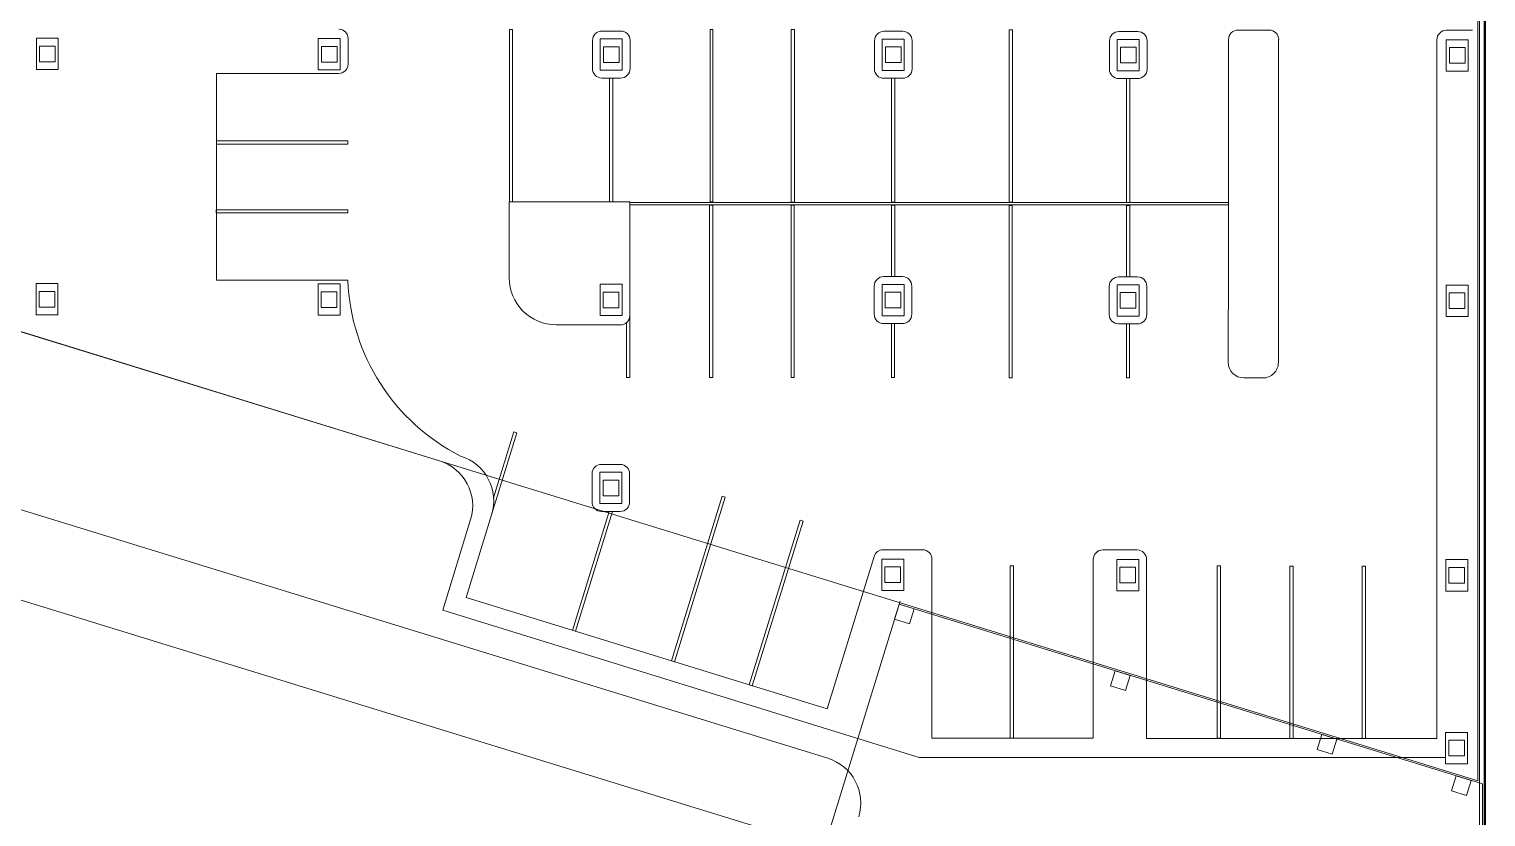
# Model space of a CAD drawing. Header units: metres. Extents: x -22 to 564, y 0 to 143.
# Drawn here: x 560.94 to 563.799, y 51.554 to 53.1 of the extents above; entities that cross this region are included whole.
import ezdxf

# ---------------------------------------------------------------- set-up
doc = ezdxf.new("R2010")
doc.units = ezdxf.units.M
doc.layers.add('XREF PIE 1.100$0$G-ANNO-TTLB', color=7, linetype='Continuous', lineweight=9)
doc.layers.add('XREF PIE 1.100$0$G-IMPT', color=7, linetype='Continuous', lineweight=9)

# ---------------------------------------------------------------- blocks, each defined once
blk = doc.blocks.new('XREF PIE 1.100$0$ZUM-TB-XX-PP_PIE DE PLANO - CDL_CONJUNTO_dwg-1452923-PLANTA BAJA GENERAL')
at = {"layer": 'XREF PIE 1.100$0$G-IMPT'}
for p, q in [((0.0976920926336669, 0.0547100396970862), (0.0976920926336669, 0.0542096374801853)), ((0.1030407635323918, 0.05485847297603759), (0.1026719001011242, 0.05485847297603759)), ((0.1032247115866977, 0.05436647369452255), (0.1032247115866977, 0.054673859887332)), ((0.1085737150029624, 0.05485303178549426), (0.1082048515716948, 0.05485303178549426)), ((0.1087576630572682, 0.0543610325039792), (0.1087576630572682, 0.05466841869678867)), ((0.1131845078950553, 0.05484849746004151), (0.1128156444637877, 0.05484849746004151)), ((0.1133684559493612, 0.05435649817852646), (0.1133684559493612, 0.05466388437133594)), ((0.1159446053458513, 0.04835992819986978), (0.1159446053458513, 0.05469208376747052)), ((0.1192400461222911, 0.05487328099849131), (0.11975070419802, 0.05487328099849131)), ((0.10322446975598, 0.05412056474027679), (0.10322446975598, 0.05439721231380529)), ((0.1087574212265506, 0.05411512354973343), (0.1087574212265506, 0.05439177112326195)), ((0.1133682141186435, 0.05411058922428069), (0.1133682141186435, 0.05438723679780923)), ((0.1026709932360068, 0.05393667714364354), (0.1030398566672745, 0.05393667714364354)), ((0.1082039447065774, 0.0539312359531002), (0.108572808137845, 0.0539312359531002)), ((0.1128147375986703, 0.05392670162764746), (0.1131836010299379, 0.05392670162764746)), ((0.1085689824206092, 0.05004063856342358), (0.1082001189893416, 0.05004063856342358)), ((0.1131797753127513, 0.05003610423797079), (0.1128109118814837, 0.05003610423797079)), ((0.108752930474915, 0.04954863928190852), (0.108752930474915, 0.04985602547471799)), ((0.1133637233670571, 0.04954410495645573), (0.1133637233670571, 0.04985149114926521)), ((0.1087526886441974, 0.04930273032766277), (0.1087526886441974, 0.04957937790119128)), ((0.1133634815363395, 0.04929819600220996), (0.1133634815363395, 0.0495748435757385)), ((0.1030350938564509, 0.04909318255540555), (0.1017748104656216, 0.04909318255540555)), ((0.1081992121242242, 0.04911884273102953), (0.1085680755554918, 0.04911884273102953)), ((0.1128100050163663, 0.04911430840557674), (0.1131788684476339, 0.04911430840557674)), ((0.1152680534333124, 0.04805320704146005), (0.1156369168646783, 0.04805320704146005)), ((0.1030324027552545, 0.04635669868299427), (0.1026635393239869, 0.04635669868299427)), ((0.1032163508095603, 0.04586469940147923), (0.1032163508095603, 0.04617208559428868)), ((0.1032161089788427, 0.04561879044723346), (0.1032161089788427, 0.04589543802076198)), ((0.1020959438632625, 0.04310085670775544), (0.1028149098273537, 0.04543475309866732)), ((0.1028792185216529, 0.045434689856497), (0.1021546965596325, 0.04308275766950775)), ((0.1026626324588695, 0.04543490285060022), (0.1030314958901371, 0.04543490285060022)), ((0.1081897271474603, 0.04468387217104613), (0.1089633161823728, 0.04468387217104613)), ((0.1124982573999323, 0.04467963509536605), (0.1131745070240093, 0.04467963509536605))]:
    blk.add_line(p, q, dxfattribs=at)
at = {"layer": 'XREF PIE 1.100$0$G-IMPT', "flags": 128}
for points in [[(1.123025334831551e-05, 0.07013983371538624), (1.123025334831551e-05, 0.07487828956045811), (0.0005003045089335135, 0.0110852656233211), (1.589012453517835e-05, 0.07487828956080356), (0.08986497717567743, 0.07487828956080356), (0.1143888126715636, 0.07487828956080356), (0.1200158901245345, 0.07487828956080356), (0.1143888126715664, 0.07487828956080356), (0.08986497717570026, 0.07492244199292449), (1.589012453517835e-05, 0.07492244199292449), (0.0005003042733007224, 0.01108529665638929), (0.007789688871673445, 0.01108529665638929), (0.08899366349407059, 0.01129846141424695), (0.1199814860477227, 0.01138918129519254), (0.1199814860477227, 0.07487828956010142), (0.1199814860477227, 0.01138918129519254), (0.08899366349407059, 0.01129846141424696), (0.08248167360918901, 0.01128083347313906), (0.08282589246007119, 0.01239823142711188), (0.0821208599746766, 0.0126154194675053), (0.08215705798140883, 0.01273292488173767), (0.08172217873752048, 0.01132122655057348)], [(0, 0), (0.12, 0), (0.12, 0.0748782895601067), (1.589012453451222e-05, 0.0748782895601067), (1.589012453451222e-05, 0)], [(0.1198929356060082, 0.07487835618785564), (0.1198929356060082, 0.01151177659168784), (0.08899333065765239, 0.01142141550033288), (0.08264834571954267, 0.01140423964121812), (0.08297959588103496, 0.01247953883461228), (0.08215705798140116, 0.01273292488171439)], [(0.1008535587522837, 0.05001748738121527), (0.1008535587522837, 0.05151010972179706), (0.1009165038588773, 0.05151010972179706), (0.1009165038588773, 0.0548912973850286), (0.100858351792315, 0.0548912973850286), (0.100858351792315, 0.05151010972179706), (0.103221900305257, 0.05151010972179706), (0.103221900305257, 0.05144630486621382), (0.1149639924125289, 0.05144630486621382), (0.1149639924125289, 0.05149623468621133), (0.1032219003052566, 0.05149623468621133), (0.1032219003052566, 0.04927743289807492)], [(0.1048510471268349, 0.05150617997307132), (0.1048510471268349, 0.05488742809397555), (0.1047928950602727, 0.05488742809397555), (0.1047928950602727, 0.05150624043074403), (0.1048510471268349, 0.05150624043074403)], [(0.1063879780908868, 0.05150466853125372), (0.1063879780908868, 0.05488591665215795), (0.1064527805014465, 0.05488591665215795), (0.1064527805014465, 0.05150460807358102), (0.1063879780908868, 0.05150460807358102)], [(0.1106606461708916, 0.05150046672261615), (0.1106606461708916, 0.0548817148435204), (0.1107254485814513, 0.0548817148435204), (0.1107254485814513, 0.05150040626494345), (0.1106606461708916, 0.05150040626494345)], [(0.0915745028198185, 0.05410128284997306), (0.09200484348975889, 0.05410128284997306), (0.09200484348975889, 0.05471563203188302), (0.09157510739659472, 0.05471563203188302), (0.09157510739659472, 0.05410128284997306)], [(0.09710745429031298, 0.05409584165942979), (0.09753779496025346, 0.05409584165942979), (0.09753779496025346, 0.05471019084133975), (0.09710805886708923, 0.05471019084133975), (0.09710805886708923, 0.05409584165942979)], [(0.1024872870124187, 0.05467458537940437), (0.1024872870124187, 0.05439793780587764), (0.1024867428933375, 0.05412129023234912)], [(0.1026404057608836, 0.05409040046888643), (0.103070746430824, 0.05409040046888643), (0.103070746430824, 0.05470474965079641), (0.1026410103376598, 0.05470474965079641), (0.1026410103376598, 0.05409040046888643)], [(0.1080202384829892, 0.05466914418886102), (0.1080202384829892, 0.05439249661533429), (0.1080196943639081, 0.05411584904180577)], [(0.1081733572314541, 0.05408495927834309), (0.1086036979013946, 0.05408495927834309), (0.1086036979013946, 0.05469930846025307), (0.1081739618082303, 0.05469930846025307), (0.1081739618082303, 0.05408495927834309)], [(0.1126310313750822, 0.05466460986340828), (0.1126310313750822, 0.05438796228988156), (0.112630487256001, 0.05411131471635305)], [(0.1127841501235962, 0.0540804249528903), (0.1132144907935367, 0.0540804249528903), (0.1132144907935367, 0.05469477413480027), (0.1127847547003724, 0.05469477413480027), (0.1127847547003724, 0.0540804249528903)], [(0.1190554330335855, 0.05468903065582194), (0.1190554330335855, 0.04097960645997076), (0.1133553064059898, 0.04097960645997076), (0.1133553064059898, 0.04449435697226081)], [(0.1149671966691507, 0.05469305109023378), (0.1149671966691507, 0.05042038300960234), (0.1149609695288664, 0.04836089552263302)], [(0.1157665821434662, 0.0548766968561761), (0.1154591959506613, 0.0548766968561761), (0.1151518097578563, 0.05487730143290314)], [(0.1192392601725236, 0.05407407689725646), (0.119669600842464, 0.05407407689725646), (0.119669600842464, 0.05468842607916644), (0.1192398647492999, 0.05468842607916644), (0.1192398647492999, 0.05407407689725646)], [(0.09163613120259032, 0.05425491548870507), (0.09194351739539981, 0.05425491548870507), (0.09194351739539981, 0.05456199939315102), (0.09163643349095382, 0.05456199939315102), (0.09163643349095382, 0.05425491548870507)], [(0.09716908267308481, 0.05424947429816179), (0.09747646886589433, 0.05424947429816179), (0.09747646886589433, 0.05455655820260774), (0.09716938496144834, 0.05455655820260774), (0.09716938496144834, 0.05424947429816179)], [(0.1027020341436554, 0.05424403310761845), (0.1030094203364648, 0.05424403310761845), (0.1030094203364648, 0.05455111701206439), (0.1027023364320189, 0.05455111701206439), (0.1027023364320189, 0.05424403310761845)], [(0.1082349856142259, 0.05423859191707511), (0.1085423718070354, 0.05423859191707511), (0.1085423718070354, 0.05454567582152106), (0.1082352879025895, 0.05454567582152106), (0.1082352879025895, 0.05423859191707511)], [(0.112845778506368, 0.0542340575916223), (0.1131531646991775, 0.0542340575916223), (0.1131531646991775, 0.05454114149606826), (0.1128460807947316, 0.05454114149606826), (0.1128460807947316, 0.0542340575916223)], [(0.1193008885552954, 0.05422770953598847), (0.1196082747481048, 0.05422770953598847), (0.1196082747481048, 0.05453479344043442), (0.1193011908436589, 0.05453479344043442), (0.1193011908436589, 0.05422770953598847)], [(0.09750698744126615, 0.05402538713765014), (0.09510937513721715, 0.05402538713765014), (0.09510937513721715, 0.049970247241806), (0.09768742895041649, 0.049970247241806)], [(0.1028222982542641, 0.05150817507640238), (0.1028222982542641, 0.05393652599946184), (0.1028861635709212, 0.05393652599946184), (0.1028861635709212, 0.05150811461872968), (0.1028222982542641, 0.05150811461872968)], [(0.1083552497248347, 0.05150273388585905), (0.1083552497248347, 0.05393108480891849), (0.1084191150414917, 0.05393108480891849), (0.1084191150414917, 0.05150267342818633), (0.1083552497248347, 0.05150267342818633)], [(0.1129660426169277, 0.051498199560524), (0.1129660426169277, 0.05392655048346576), (0.1130299079335846, 0.05392655048346576), (0.1130299079335846, 0.0514981391028513), (0.1129660426169277, 0.0514981391028513)], [(0.09510807529725401, 0.05270598435780856), (0.09769011931685183, 0.05270598435780856), (0.09769011931685183, 0.05264196789699846), (0.09510801483958134, 0.05264196789699846), (0.09510801483958134, 0.05270598435780856)], [(0.09510674522845457, 0.05135348510944865), (0.09768878924805231, 0.05135348510944865), (0.09768878924805231, 0.05128946864863856), (0.0951066847707819, 0.05128946864863856), (0.0951066847707819, 0.05135348510944865)], [(0.1048509866691656, 0.05144470273788748), (0.1048509866691656, 0.04806345461698326), (0.1047861842586058, 0.04806345461698326), (0.1047861842586058, 0.05144476319556018), (0.1048509866691656, 0.05144476319556018)], [(0.1063879176332174, 0.05144319129606988), (0.1063879176332174, 0.04806194317516566), (0.1064460696997797, 0.04806194317516566), (0.1064460696997797, 0.05144313083839717), (0.1063879176332174, 0.05144313083839717)], [(0.1083538120857216, 0.05004085016527796), (0.1083538120857216, 0.05144125665067511), (0.1084166665058142, 0.05144125665067511), (0.1084166665058142, 0.05004078970760526)], [(0.1106605857132226, 0.051438989487817), (0.1106605857132226, 0.04805774136691277), (0.1107187377797849, 0.04805774136691277), (0.1107187377797849, 0.05143892903014431), (0.1106605857132226, 0.05143892903014431)], [(0.1129646049778144, 0.05003631583982524), (0.1129646049778144, 0.05143672232522237), (0.1130274593979072, 0.05143672232522237), (0.1130274593979072, 0.05003625538215253)], [(0.09156977023748765, 0.04928888962791131), (0.09200011090742806, 0.04928888962791131), (0.09200011090742806, 0.04990323880982128), (0.09157037481426386, 0.04990323880982128), (0.09157037481426386, 0.04928888962791131)], [(0.0916313986202595, 0.04944252226664331), (0.09193878481306896, 0.04944252226664331), (0.09193878481306896, 0.04974960617108926), (0.09163170090862297, 0.04974960617108926), (0.09163170090862297, 0.04944252226664331)], [(0.09710332628468682, 0.04989822082297806), (0.09753366695462726, 0.04989822082297806), (0.09753366695462726, 0.04928302523365012), (0.09710272170800899, 0.04928302523365012), (0.09710272170800899, 0.04989822082297806)], [(0.09716465237909518, 0.0497444672689006), (0.09747203857190462, 0.0497444672689006), (0.09747203857190462, 0.04943677878772761), (0.0971643500907316, 0.04943677878772761), (0.0971643500907316, 0.0497444672689006)], [(0.1026362777552574, 0.04989277963243471), (0.1030666184251978, 0.04989277963243471), (0.1030666184251978, 0.04927758404310677), (0.1026356731785796, 0.04927758404310677), (0.1026356731785796, 0.04989277963243471)], [(0.1026976038496657, 0.04973902607835724), (0.1030049900424752, 0.04973902607835724), (0.1030049900424752, 0.04943133759718425), (0.1026973015613022, 0.04943133759718425), (0.1026973015613022, 0.04973902607835724)], [(0.108015505900636, 0.04985675096679035), (0.108015505900636, 0.04958010339326362), (0.1080149617815548, 0.04930345581973511)], [(0.1081692292258279, 0.04988733844189136), (0.1085995698957684, 0.04988733844189136), (0.1085995698957684, 0.04927214285256344), (0.1081686246491501, 0.04927214285256344), (0.1081686246491501, 0.04988733844189136)], [(0.1082305553202363, 0.0497335848878139), (0.1085379415130457, 0.0497335848878139), (0.1085379415130457, 0.04942589640664091), (0.1082302530318727, 0.04942589640664091), (0.1082302530318727, 0.0497335848878139)], [(0.1126262987927781, 0.04985221664133755), (0.1126262987927781, 0.04957556906781084), (0.112625754673697, 0.04929892149428233)], [(0.11278002211797, 0.04988280411643857), (0.1132103627879105, 0.04988280411643857), (0.1132103627879105, 0.04926760852711064), (0.1127794175412922, 0.04926760852711064), (0.1127794175412922, 0.04988280411643857)], [(0.1192351321668974, 0.04987645606080476), (0.1196654728368379, 0.04987645606080476), (0.1196654728368379, 0.04926126047147682), (0.1192345275902196, 0.04926126047147682), (0.1192345275902196, 0.04987645606080476)], [(0.1128413482123784, 0.04972905056236111), (0.1131487344051879, 0.04972905056236111), (0.1131487344051879, 0.04942136208118812), (0.1128410459240149, 0.04942136208118812), (0.1128410459240149, 0.04972905056236111)], [(0.1192964582613058, 0.04972270250672727), (0.1196038444541152, 0.04972270250672727), (0.1196038444541152, 0.04941501402555428), (0.1192961559729423, 0.04941501402555428), (0.1192961559729423, 0.04972270250672727)], [(0.1071016446954054, 0.04059169847495524), (0.08883075825218122, 0.04622015389867566), (0.08874906034385684, 0.04624532142607747), (0.09001253530584387, 0.04934745941955054), (0.09948681505307458, 0.04642887027478183)], [(0.1032188530099543, 0.04925988606871172), (0.1032196896885223, 0.04925988606871172), (0.1032196896885223, 0.04806505674530961), (0.1031570374370278, 0.04806505674530961), (0.1031570374370278, 0.04914002607125426)], [(0.1084143824591854, 0.04911863112917507), (0.1084143824591854, 0.0480599480719664), (0.1083518640952301, 0.0480599480719664), (0.1083518640952301, 0.04911869158684777)], [(0.1130251753512782, 0.04911409680372233), (0.1130251753512782, 0.04805541374651366), (0.1129626569873229, 0.04805541374651366), (0.1129626569873229, 0.04911415726139503)], [(0.100547669120487, 0.04570066759470749), (0.100945822755069, 0.04699314787501564), (0.1010045754624139, 0.04697504887239457), (0.1005089521054458, 0.04536622112125828), (0.1000091469872676, 0.04374370408000097), (0.1070916430074452, 0.04156190861735445), (0.108013287652394, 0.04455373746320394)], [(0.1024789262352813, 0.04617281108636104), (0.1024789262352813, 0.04589616351283434), (0.1024783821162001, 0.0456195159393058)], [(0.1026320449837954, 0.04558862617584306), (0.1030623856537358, 0.04558862617584306), (0.1030623856537358, 0.04620297535775304), (0.1026326495605716, 0.04620297535775304), (0.1026326495605716, 0.04558862617584306)], [(0.1026936733665672, 0.04574225881457507), (0.1030010595593767, 0.04574225881457507), (0.1030010595593767, 0.04604934271902103), (0.1026939756549308, 0.04604934271902103), (0.1026939756549308, 0.04574225881457507)], [(0.1192260199422948, 0.0406105616561144), (0.1088939765669905, 0.0406105616561144), (0.09954805693794579, 0.04349977585977032), (0.100095340571658, 0.04527648853535225)], [(0.1081633261311825, 0.04388469325988721), (0.1085936668011229, 0.04388469325988721), (0.1085936668011229, 0.04449904244179719), (0.1081639307079587, 0.04449904244179719), (0.1081639307079587, 0.04388469325988721)], [(0.1082249545139543, 0.04403832589861922), (0.1085323407067638, 0.04403832589861922), (0.1085323407067638, 0.04434540980306519), (0.1082252568023179, 0.04434540980306519), (0.1082252568023179, 0.04403832589861922)], [(0.1123136443112267, 0.04449538475269668), (0.1123136443112267, 0.04098622657514031), (0.1091441155643712, 0.04098622657514031), (0.1091441155643712, 0.04449849832284117)], [(0.110681046528338, 0.04098782870345832), (0.110681046528338, 0.04436907682436253), (0.1107458489388977, 0.04436907682436253), (0.1107458489388977, 0.0409877682457856), (0.110681046528338, 0.0409877682457856)], [(0.1127747236000517, 0.04449493132005339), (0.1132050642699921, 0.04449493132005339), (0.1132050642699921, 0.04387973573072545), (0.1127741190233738, 0.04387973573072545), (0.1127741190233738, 0.04449493132005339)], [(0.11283604969446, 0.0443411777659759), (0.1131434358872695, 0.0443411777659759), (0.1131434358872695, 0.04403348928480291), (0.1128357474060964, 0.04403348928480291), (0.1128357474060964, 0.0443411777659759)], [(0.1147462289284039, 0.04098383093985061), (0.1147462289284039, 0.04436507906075483), (0.1148110313389636, 0.04436507906075483), (0.1148110313389636, 0.0409837704821779), (0.1147462289284039, 0.0409837704821779)], [(0.1161678900701477, 0.04098243285616933), (0.1161678900701477, 0.04436368097707356), (0.1162326924807075, 0.04436368097707356), (0.1162326924807075, 0.04098237239849663), (0.1161678900701477, 0.04098237239849663)], [(0.1175895512118915, 0.04098103477248805), (0.1175895512118915, 0.04436228289339229), (0.1176543536224512, 0.04436228289339229), (0.1176543536224512, 0.04098097431481535), (0.1175895512118915, 0.04098097431481535)], [(0.1192298336490237, 0.04448858326441951), (0.1196601743189642, 0.04448858326441951), (0.1196601743189642, 0.04387338767509157), (0.119229229072346, 0.04387338767509157), (0.119229229072346, 0.04448858326441951)], [(0.1192911597434321, 0.04433482971034203), (0.1195985459362415, 0.04433482971034203), (0.1195985459362415, 0.04402714122916904), (0.1192908574550686, 0.04402714122916904), (0.1192908574550686, 0.04433482971034203)], [(0.1085230943207709, 0.04367343225027624), (0.1035686657919195, 0.02759044162256359)], [(0.108504995316562, 0.04361467953857611), (0.1087987588543053, 0.04352418452877092), (0.1087082638445046, 0.04323042099102315), (0.1084145003067524, 0.04332091600082834), (0.1085049953167946, 0.0436146795385043), (0.1199510315917661, 0.0400886830426606), (0.1199510315917661, 0.03492852520729683), (0.1187443481617474, 0.03529868553053534)], [(0.1192265021637829, 0.04110091547946806), (0.1196568428337233, 0.04110091547946806), (0.1196568428337233, 0.04048571989014012), (0.119225897587105, 0.04048571989014012), (0.119225897587105, 0.04110091547946806)], [(0.1192878282581912, 0.04094716192539059), (0.1195952144510006, 0.04094716192539059), (0.1195952144510006, 0.0406394734442176), (0.1192875259698277, 0.0406394734442176), (0.1192875259698277, 0.04094716192539059)]]:
    blk.add_lwpolyline(points, dxfattribs=at)
for points in [[(0.1198591832153632, 0.04015308212429854), (0.1198591832153632, 0.07472980594961619), (0.06838715904063765, 0.07472980594961619), (0.06838715904063765, 0.05601492656945762)], [(0.02684305220361375, 0.06354491451137292), (0.0197934913460166, 0.04066072904932546), (0.09942691331867809, 0.01612934883355279), (0.1064764741763174, 0.03901353429573703)], [(0.1050907000764569, 0.04571635665483935), (0.1040952549326564, 0.04248495775071549), (0.1040365022253115, 0.04250305675333655), (0.1050319473691119, 0.04573445565746038)], [(0.1066182704675059, 0.04524578258686172), (0.1056228253237054, 0.04201438368273789), (0.1055640726163604, 0.04203248268535895), (0.1065595177601609, 0.04526388158948278)], [(0.1126526983813418, 0.04201532384906846), (0.1127431933911515, 0.04230908738681622), (0.1130369569288948, 0.04221859237701105), (0.1129464619190941, 0.04192482883926327)], [(0.1167066352022056, 0.04076649271371949), (0.1167971302120153, 0.04106025625146727), (0.1170908937497585, 0.04096976124166209), (0.1170003987399579, 0.04067599770391431)], [(0.1193404283695059, 0.03995514240000125), (0.1194309233793155, 0.04024890593774901), (0.1197246869170589, 0.04015841092794384), (0.1196341919072581, 0.03986464739019605)]]:
    blk.add_lwpolyline(points, close=True, dxfattribs=at)
at = {"layer": 'XREF PIE 1.100$0$G-IMPT'}
for centre, radius, start, end in [((0.09750766091797945, 0.0547102210701043), 0.0001844318048699685, 359.9436544573333, 89.94365445733145), ((0.1026717187281061, 0.05467440400638625), 0.0001844318048699824, 89.94365445733145, 179.9436544573315), ((0.1030405821593737, 0.05467404126035012), 0.0001844318048699824, 359.9436544573354, 89.94365445733145), ((0.1082046701986767, 0.05466896281584289), 0.0001844318048699685, 89.94365445733145, 179.9436544573315), ((0.1085735336299443, 0.05466860006980678), 0.0001844318048699824, 359.9436544573354, 89.94365445733145), ((0.1128154630907696, 0.05466442849039015), 0.0001844318048699824, 89.94365445733145, 179.9436544573315), ((0.1131843265220372, 0.05466406574435405), 0.0001844318048699824, 359.9436544573333, 89.94365445733145), ((0.1151516283848382, 0.05469286971721567), 0.0001844318048699824, 89.94365445733145, 179.9436544573315), ((0.1157664007704481, 0.05469226514048863), 0.0001844318048699824, 359.9436544573333, 89.94365445733145), ((0.119239864749273, 0.05468884928280383), 0.0001844318048699824, 89.94365445733145, 179.9436544573315), ((0.09750716881428602, 0.05420981885333583), 0.0001844318048681783, 269.9436544573305, 359.9436544161341), ((0.102671174609025, 0.05412110885933102), 0.0001844318048699824, 179.9436544573336, 269.9436544573311), ((0.1030400380402926, 0.0541207461132949), 0.0001844318048699824, 269.9436544573311, 359.9436544573333), ((0.1082041260795955, 0.05411566766878767), 0.0001844318048699824, 179.9436544573315, 269.9436544573311), ((0.1085729895108631, 0.05411530492275154), 0.0001844318048699824, 269.9436544573311, 359.9436544573333), ((0.1128149189716885, 0.05411113334333493), 0.0001844318048699824, 179.9436544573315, 269.9436544573311), ((0.113183782402956, 0.05411077059729881), 0.0001844318048699824, 269.9436544573311, 359.9436544573333), ((0.1081999376163235, 0.04985656959377224), 0.0001844318048699824, 89.94365445733145, 179.9436544573315), ((0.1085688010475911, 0.04985620684773611), 0.0001844318048699824, 359.9436544573333, 89.94365445733145), ((0.1128107305084656, 0.04985203526831945), 0.0001844318048699824, 89.94365445733145, 179.9436544573315), ((0.1131795939397332, 0.04985167252228332), 0.0001844318048699824, 359.9436544573333, 89.94365445733145), ((0.1017297177510358, 0.05012680235440872), 0.00404541836582926, 182.2538547122229, 243.115825091591), ((0.1017757173307032, 0.05001658051611577), 0.0009221590243319896, 179.943654456844, 269.9436544573318), ((0.103035275229469, 0.04927761427109304), 0.0001844318048699685, 269.9436544573311, 359.9436544573333), ((0.1081993934972423, 0.04930327444671699), 0.0001844318048699685, 179.9436544573315, 269.9436544573311), ((0.1085682569285099, 0.04930291170068087), 0.0001844318048699824, 269.9436544573311, 359.9436544573354), ((0.1128101863893845, 0.04929874012126421), 0.0001844318048699824, 179.9436544573315, 269.9436544573311), ((0.113179049820652, 0.04929837737522808), 0.0001844318048699824, 269.9436544573311, 359.9436544573333), ((0.1152683557216759, 0.04836059323426951), 0.0003073863414469592, 179.9436544573327, 269.9436544573323), ((0.1156372191530418, 0.0483602304882333), 0.0003073863414469869, 269.9436544573323, 359.9436544573336), ((0.09921405036457616, 0.04554797488321553), 0.0009221590243414496, 342.8782602003631, 72.7951321682546), ((0.0996276618984132, 0.04563770746912151), 0.000922159024341467, 342.878260200363, 72.79513216825572), ((0.1026633579509688, 0.04617262971334292), 0.0001844318048699824, 89.94365445733145, 179.9436544573315), ((0.1030322213822363, 0.0461722669673068), 0.0001844318048699685, 359.9436544573333, 89.94365445733145), ((0.09962766189843585, 0.04563770746911022), 0.0009221590242694493, 342.8782601997424, 3.914897370996489), ((0.1026628138318876, 0.0456193345662877), 0.0001844318048699685, 179.9436544573336, 269.9436544573311), ((0.1030316772631552, 0.04561897182025158), 0.0001844318048699824, 269.9436544573311, 359.9436544573333), ((0.1081895457744381, 0.04449944045535909), 0.0001844318048695661, 89.94365445733132, 162.8783452799435), ((0.1089631348093547, 0.04449867969585929), 0.0001844318048699824, 359.9436544573354, 89.94365445733145), ((0.1124980760269142, 0.04449520337967857), 0.0001844318048699685, 89.94365445733145, 179.9436544573315), ((0.1131743256509912, 0.04449453834527892), 0.0001844318048699824, 359.9436544573333, 89.94365445733145), ((0.1068301580269524, 0.03971040836663352), 0.000922159024340934, 343.1576264337024, 72.8782393585989)]:
    blk.add_arc(centre, radius, start, end, dxfattribs=at)
blk = doc.blocks.new('XREF PIE 1.100$0$ZUM-TB-XX-PP_PIE DE PLANO - ZUM_TB_PP_XX__PIE DE PLANO 90x60cm-1443826-PLANTA BAJA GENERAL')
at = {"layer": 'XREF PIE 1.100$0$G-ANNO-TTLB', "lineweight": 13}
blk.add_line((0.4268000000000008, 0.4650000000000057), (0.4268000000000007, 0.3800000000000057), dxfattribs=at)
blk.add_blockref('XREF PIE 1.100$0$ZUM-TB-XX-PP_PIE DE PLANO - CDL_CONJUNTO_dwg-1452923-PLANTA BAJA GENERAL', (0.3067889470010053, 0.3850775580070812))

msp = doc.modelspace()

# ---------------------------------------------------------------- block references
at = {"layer": 'XREF PIE 1.100$0$G-ANNO-TTLB', "xscale": 100.0000000000004, "yscale": 100.0000000000004, "zscale": 100.0000000000004}
msp.add_blockref('XREF PIE 1.100$0$ZUM-TB-XX-PP_PIE DE PLANO - ZUM_TB_PP_XX__PIE DE PLANO 90x60cm-1443826-PLANTA BAJA GENERAL', (521.1181332838937, 9.102266599974932), dxfattribs=at)

doc.saveas('drawing.dxf')
